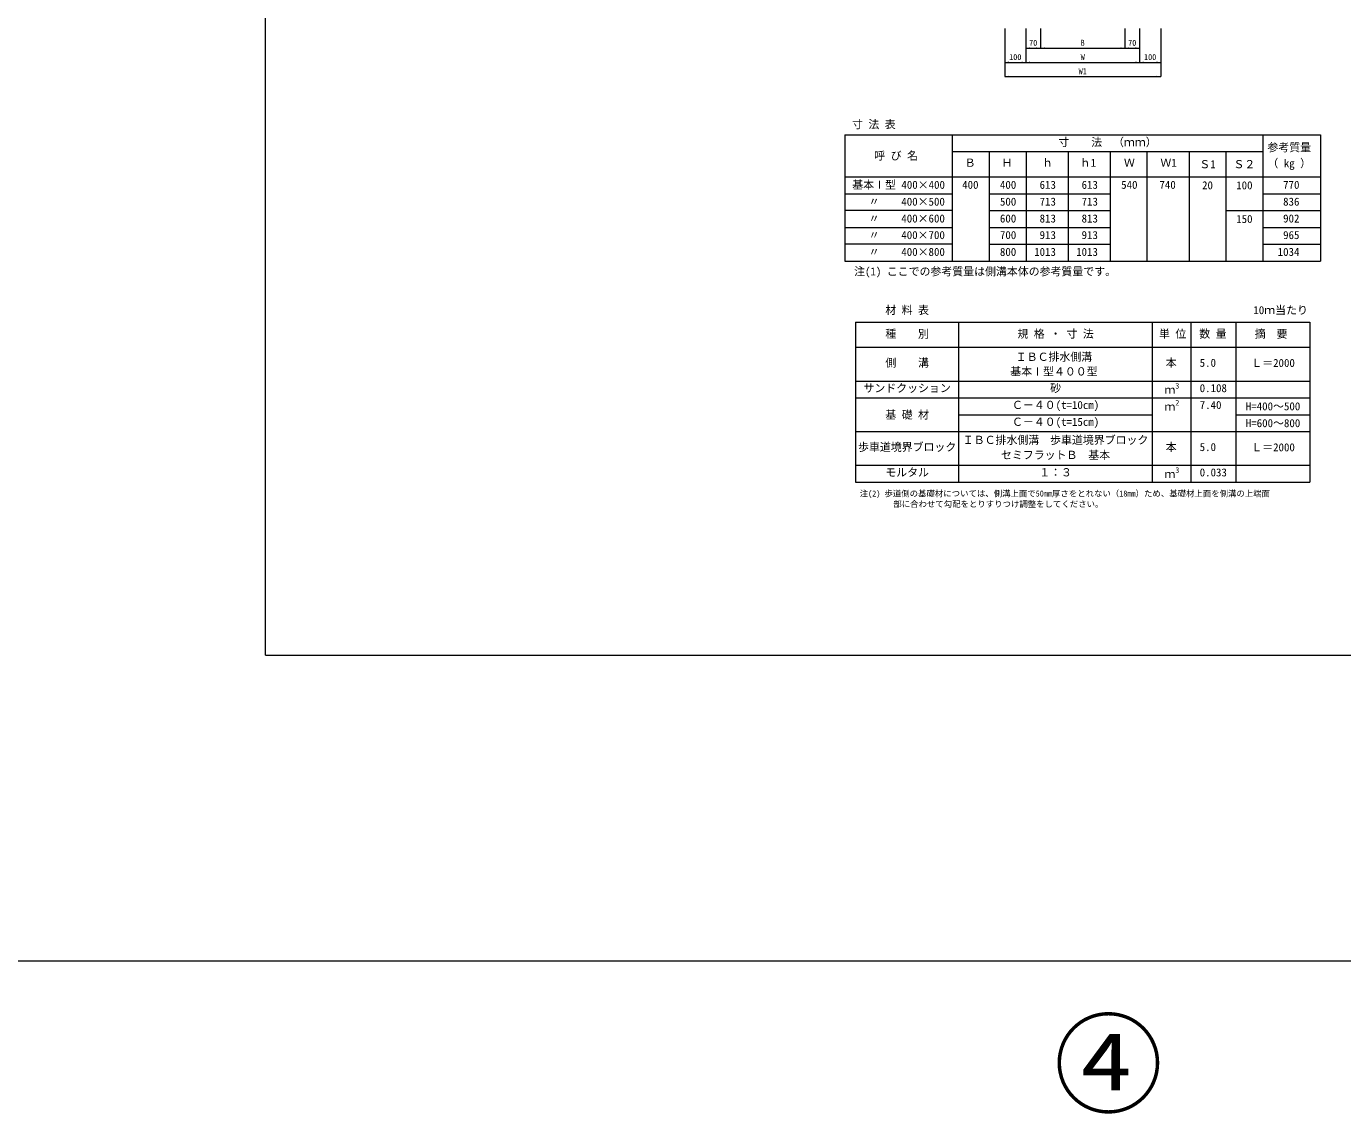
# Model space of a CAD drawing. Units: millimetres at full size. Extents: x 6872 to 78201, y -34623 to -7860.
# Drawn here: x 17784 to 24030, y -18811 to -13648 of the extents above; entities that cross this region are included whole.
import ezdxf
from ezdxf.enums import TextEntityAlignment as Align

# ---------------------------------------------------------------- set-up
doc = ezdxf.new("R2010")
doc.units = ezdxf.units.MM
doc.header["$LTSCALE"] = 16
for name, color, linetype, lineweight in [('0_2', 7, 'Continuous', 20), ('図枠', 1, 'Continuous', 20), ('寸法引出', 7, 'Continuous', 9), ('枠', 5, 'Continuous', 5)]:
    doc.layers.add(name, color=color, linetype=linetype, lineweight=lineweight)
doc.styles.add('ＭＳ ゴシック', font='')
doc.styles.get('ＭＳ ゴシック').set_extended_font_data('MS Gothic')

# ---------------------------------------------------------------- blocks, each defined once
blk = doc.blocks.new('filled_arrow')
at = {"color": 0, "linetype": 'Continuous', "lineweight": -2}
blk.add_solid([(7.5, 1.25), (0, 0), (7.5, -1.25)], dxfattribs=at)

msp = doc.modelspace()

# ---------------------------------------------------------------- linework, layer by layer
at = {"layer": '0_2'}
for p, q in [((21667.98, -14163.15), (23925.55, -14163.15)), ((21667.98, -14163.15), (21667.98, -14763.15)), ((22177.98, -14163.15), (22177.98, -14763.15)), ((23651.39, -14163.15), (23651.39, -14763.15)), ((23925.55, -14163.15), (23925.55, -14763.15)), ((22177.98, -14243.15), (23651.39, -14243.15)), ((22352.98, -14243.15), (22352.98, -14763.15)), ((22527.98, -14243.15), (22527.98, -14763.15)), ((22727.18, -14243.15), (22727.18, -14763.15)), ((22926.39, -14243.15), (22926.39, -14763.15)), ((23101.39, -14243.15), (23101.39, -14763.15)), ((23301.39, -14243.15), (23301.39, -14763.15)), ((23476.39, -14243.15), (23476.39, -14763.15)), ((21667.98, -14363.15), (22321, -14363.15)), ((22017.98, -14363.15), (23925.55, -14363.15)), ((21667.98, -14443.15), (22177.98, -14443.15)), ((22352.98, -14443.15), (22926.39, -14443.15)), ((23651.39, -14443.15), (23925.55, -14443.15)), ((22177.98, -14523.15), (21667.98, -14523.15)), ((22352.98, -14523.15), (22926.39, -14523.15)), ((23476.39, -14523.15), (23925.55, -14523.15)), ((21667.98, -14603.15), (22177.98, -14603.15)), ((22352.98, -14603.15), (22926.39, -14603.15)), ((23651.39, -14603.15), (23925.55, -14603.15)), ((22177.98, -14683.15), (21667.98, -14683.15)), ((22352.98, -14683.15), (22926.39, -14683.15)), ((23651.39, -14683.15), (23925.55, -14683.15)), ((21667.98, -14763.15), (23925.55, -14763.15)), ((21718.49, -15052.35), (23875.03, -15052.35)), ((21718.49, -15052.35), (21718.49, -15812.35)), ((22208.76, -15812.35), (22208.76, -15052.35)), ((23127.19, -15812.35), (23127.19, -15052.35)), ((23311.74, -15812.35), (23311.74, -15052.35)), ((23525.03, -15812.35), (23525.03, -15052.35)), ((23875.03, -15052.35), (23875.03, -15812.35)), ((21718.49, -15172.35), (23875.03, -15172.35)), ((21718.49, -15332.35), (23875.03, -15332.35)), ((21718.49, -15412.35), (23875.03, -15412.35)), ((22208.76, -15492.35), (23127.19, -15492.35)), ((23525.03, -15492.35), (23875.03, -15492.35)), ((21718.49, -15572.35), (23875.03, -15572.35)), ((21718.49, -15732.35), (23875.03, -15732.35)), ((21718.49, -15812.35), (23875.03, -15812.35))]:
    msp.add_line(p, q, dxfattribs=at)
at = {"layer": '図枠'}
msp.add_line((6872.3, -18084.67), (28267.39, -18084.67), dxfattribs=at)
at = {"layer": '寸法引出'}
for p, q in [((22426.76, -13658.39), (22426.76, -13819.4)), ((22426.76, -13658.39), (22426.76, -13886.65)), ((22526.76, -13658.39), (22526.76, -13751.68)), ((22526.76, -13658.39), (22526.76, -13819.4)), ((22526.76, -13658.39), (22526.76, -13819.4)), ((22596.76, -13658.39), (22596.76, -13751.68)), ((22596.76, -13658.39), (22596.76, -13751.68)), ((22996.76, -13658.39), (22996.76, -13751.68)), ((22996.76, -13658.39), (22996.76, -13751.68)), ((23066.76, -13658.39), (23066.76, -13751.68)), ((23066.76, -13658.39), (23066.76, -13819.4)), ((23066.76, -13658.39), (23066.76, -13819.4)), ((23166.76, -13658.39), (23166.76, -13819.4)), ((23166.76, -13658.39), (23166.76, -13886.65)), ((22526.76, -13751.68), (22596.76, -13751.68)), ((22596.76, -13751.68), (22996.76, -13751.68)), ((22996.76, -13751.68), (23066.76, -13751.68)), ((22426.76, -13819.4), (22526.76, -13819.4)), ((22526.76, -13819.4), (23066.76, -13819.4)), ((23066.76, -13819.4), (23166.76, -13819.4)), ((22426.76, -13886.65), (23166.76, -13886.65))]:
    msp.add_line(p, q, dxfattribs=at)
at = {"layer": '枠', "lineweight": 20}
for q in [(18918.61, -11119.46), (26918.61, -16633.75)]:
    msp.add_line((18918.61, -16633.75), q, dxfattribs=at)

# ---------------------------------------------------------------- block references
at = {"layer": '寸法引出', "xscale": 2.67, "yscale": 2.67}
for p in [(22526.76, -13751.68), (22596.76, -13751.68), (22996.76, -13751.68), (22426.76, -13819.4), (22526.76, -13819.4), (23066.76, -13819.4), (22426.76, -13886.65)]:
    msp.add_blockref('filled_arrow', p, dxfattribs=at)
at = {"layer": '寸法引出', "xscale": 2.67, "yscale": 2.67, "rotation": 180}
for p in [(22596.76, -13751.68), (22996.76, -13751.68), (23066.76, -13751.68), (22526.76, -13819.4), (23066.76, -13819.4), (23166.76, -13819.4), (23166.76, -13886.65)]:
    msp.add_blockref('filled_arrow', p, dxfattribs=at)

# ---------------------------------------------------------------- texts
at = {"layer": '0_2', "style": 'ＭＳ ゴシック'}
for s, height, p in [('寸 法 表', 37.98, (21702, -14144.07)), ('呼 び 名', 37.98, (21807.58, -14293.21)), ('参考質量', 37.98, (23673.25, -14253.53)), ('Ｂ', 37.98, (22236.65, -14326.63)), ('Ｈ', 37.98, (22411.53, -14326.63)), ('ｈ', 37.98, (22603.64, -14326.63)), ('ｈ1', 37.98, (22782.58, -14326.63)), ('Ｗ', 37.98, (22992.45, -14326.63)), ('Ｗ1', 37.98, (23165.42, -14326.63)), ('（ kg ）', 37.98, (23673.25, -14329.15)), ('基本Ⅰ型 400×400', 37.98, (21703.29, -14431.21)), ('400', 37.98, (22224.79, -14431.21)), ('400', 37.98, (22403.9, -14431.21)), (' 613', 37.98, (22566.41, -14431.21)), (' 613', 37.98, (22765.61, -14431.21)), ('540', 37.98, (22979.31, -14431.21)), ('740', 37.98, (23160.83, -14431.21)), (' 770', 37.98, (23721.93, -14431.21)), ('   〃    400×500', 37.98, (21703.29, -14511.21)), ('500', 37.98, (22403.9, -14511.21)), (' 713', 37.98, (22566.41, -14511.21)), (' 713', 37.98, (22765.61, -14511.21)), (' 836', 37.98, (23721.93, -14511.21)), ('   〃    400×600', 37.98, (21703.29, -14591.21)), ('600', 37.98, (22403.9, -14591.21)), (' 813', 37.98, (22566.41, -14591.21)), (' 813', 37.98, (22765.61, -14591.21)), (' 902', 37.98, (23721.93, -14591.21)), ('   〃    400×700', 37.98, (21703.29, -14669.73)), ('700', 37.98, (22403.9, -14669.73)), (' 913', 37.98, (22566.41, -14669.73)), (' 913', 37.98, (22765.61, -14669.73)), (' 965', 37.98, (23721.93, -14669.73)), ('   〃    400×800', 37.98, (21703.29, -14749.73)), ('800', 37.98, (22403.9, -14749.73)), ('1013', 37.98, (22566.41, -14749.73)), ('1013', 37.98, (22765.61, -14749.73)), ('1034', 37.98, (23721.93, -14749.73)), ('注(1) ここでの参考質量は側溝本体の参考質量です。', 37.98, (21711.81, -14842.63)), ('10ｍ当たり', 37.98, (23606.53, -15026.18)), ('単 位', 37.98, (23158.83, -15138.69)), ('数 量', 37.98, (23350.07, -15138.69)), ('摘\u3000要', 37.98, (23612.87, -15138.69)), ('本', 37.98, (23190.58, -15276.19)), (' 5.0  ', 37.98, (23326.04, -15276.19)), ('ｍ', 37.98, (23184.5, -15404.48)), ('3', 26.58, (23236.3, -15376.48)), (' 0.108', 37.98, (23326.04, -15396.53)), ('2', 26.58, (23236.3, -15456.48)), (' 7.40', 37.98, (23326.04, -15476.53)), ('ｍ', 37.98, (23184.5, -15484.48)), ('本', 37.98, (23190.58, -15676.19)), (' 5.0 ', 37.98, (23326.04, -15676.19)), ('ｍ', 37.98, (23184.5, -15804.48)), ('3', 26.58, (23236.3, -15776.48)), (' 0.033', 37.98, (23326.04, -15796.53))]:
    msp.add_text(s, height=height, dxfattribs=at).set_placement(p, align=Align.BOTTOM_LEFT)
for s, p in [('寸\u3000  法\u3000（ｍｍ）', (22914.68, -14228.83)), ('材 料 表', (21963.63, -15026.18)), ('種 \u3000 別', (21963.63, -15138.69)), ('規 格 ・ 寸 法', (22667.98, -15138.69)), ('側    溝', (21963.63, -15276.19)), ('ＩＢＣ排水側溝', (22660.31, -15248.09)), ('Ｌ＝2000', (23700.03, -15276.92)), ('サンドクッション', (21963.63, -15396.53)), ('砂', (22667.98, -15396.53)), ('Ｃ－４０(t=10cm)', (22667.98, -15476.53)), ('Ｃ－４０(t=15cm)', (22667.98, -15556.53)), ('ＩＢＣ排水側溝\u3000歩車道境界ブロック', (22667.98, -15642.71)), ('歩車道境界ブロック', (21963.63, -15676.19)), ('セミフラットＢ\u3000基本', (22667.98, -15713.87)), ('Ｌ＝2000', (23700.03, -15677.4)), ('モルタル', (21963.63, -15796.53)), ('１：３', (22667.98, -15796.53))]:
    msp.add_text(s, height=37.98, dxfattribs=at).set_placement(p, align=Align.BOTTOM_CENTER)
for s, p in [('Ｓ1', (23388.89, -14303.15)), ('Ｓ２', (23563.89, -14303.15)), ('20', (23388.89, -14403.15)), ('100', (23563.89, -14403.15)), ('150', (23563.89, -14563.15)), ('基本Ⅰ型４００型', (22660.31, -15287.16)), ('基 礎 材', (21963.63, -15492.35)), ('H=400～500', (23700.03, -15452.35)), ('H=600～800', (23700.03, -15532.35))]:
    msp.add_text(s, height=37.98, dxfattribs=at).set_placement(p, align=Align.MIDDLE_CENTER)
for s, p in [('注(2) 歩道側の基礎材については、側溝上面で50mm厚さをとれない（18mm）ため、基礎材上面を側溝の上端面', (21738.63, -15852.29)), ('\u3000\u3000\u3000\u3000部に合わせて勾配をとりすりつけ調整をしてください。', (21738.63, -15902.29))]:
    msp.add_text(s, height=28.48, dxfattribs=at).set_placement(p, align=Align.TOP_LEFT)
at = {"layer": '0_2', "color": 1, "style": 'ＭＳ ゴシック'}
msp.add_text('④', height=379.8, dxfattribs=at).set_placement((22918.61, -18880.03), align=Align.BOTTOM_CENTER)
at = {"layer": '寸法引出', "style": 'ＭＳ ゴシック'}
for s, p in [('70', (22561.76, -13726.68)), ('B', (22796.76, -13726.68)), ('70', (23031.76, -13726.68)), ('100', (22476.76, -13794.4)), ('W', (22796.76, -13794.4)), ('100', (23116.76, -13794.4)), ('W1', (22796.76, -13861.65))]:
    msp.add_text(s, height=28.48, dxfattribs=at).set_placement(p, align=Align.MIDDLE_CENTER)

doc.saveas('drawing.dxf')
